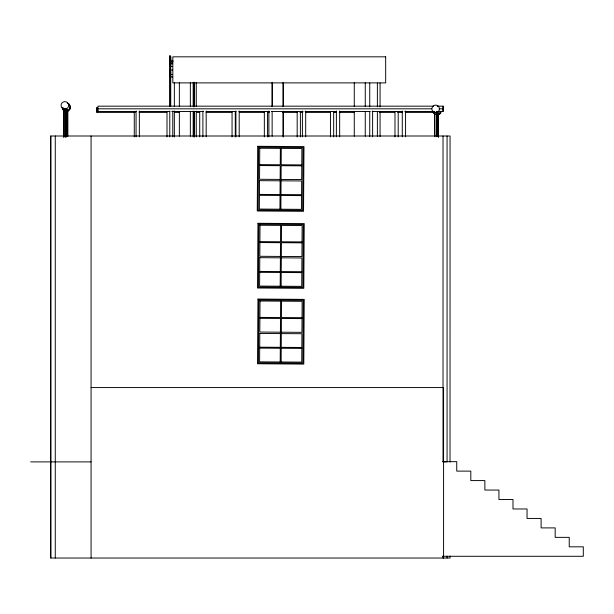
<?xml version="1.0" encoding="UTF-8"?>
<svg xmlns="http://www.w3.org/2000/svg" width="614" height="614" viewBox="0 0 614 614"><rect width="100%" height="100%" fill="white"/><g stroke="black" fill="none" stroke-linecap="round" stroke-linejoin="round"><path stroke-width="0.92" d="M169.771 136.907L169.771 111.111M169.771 106.422L169.771 75.768L170.7 75.768L170.7 106.406M169.771 74.394L169.771 55.966L170.232 55.966L170.232 66.45L172.526 66.45M170.232 106.406L170.232 75.768M170.232 55.966L169.771 56.641M170.569 106.406L170.569 61.569M170.7 74.447L170.7 62.505L170.232 62.505M170.7 61.722L170.7 56.726L170.7 66.45M174.345 136.976L174.345 110.973M174.345 106.491L174.345 82.514M136.3 111.464L97.948 111.464L97.948 106.168L433.515 106.168M437.345 111.464L443.108 111.372L443.101 106.168L437.345 106.168M279.946 209.213L280.137 180.808M280.153 179.426L280.245 165.688L259.645 165.542M280.36 148.381L280.253 164.759L259.653 164.621M280.199 286.216L280.398 257.819M280.406 256.429L280.506 242.699L259.906 242.553M280.621 225.392L280.506 241.77L259.914 241.624M280.874 209.213L281.066 180.815M281.074 179.426L281.174 165.696L301.766 165.834M281.289 148.388L281.174 164.767L301.773 164.905M280.199 361.984L280.398 333.586M280.406 332.197L280.506 318.459L259.906 318.321M280.621 301.152L280.506 317.538L259.914 317.392M281.128 286.224L281.327 257.826M281.335 256.437L281.427 242.699L302.027 242.845M281.55 225.392L281.435 241.778L302.034 241.916M281.128 361.991L281.327 333.594M281.335 332.205L281.427 318.466L302.027 318.612M281.55 301.159L281.435 317.545L302.034 317.684M97.971 110.689L97.948 111.464M135.249 112.408L96.943 112.408L96.943 107.381L96.981 109.891M440.023 112.999L437.928 114.757M67.126 111.287L67.954 110.911A3.776 3.776 0 0 1 67.041 111.287M170.7 56.826L170.232 56.826L170.232 74.447L172.526 74.447M170.232 57.47L170.7 57.47M169.771 58.645L170.232 58.645M170.232 60.924L172.971 60.924M170.232 61.569L172.971 61.507M169.771 61.899L170.232 61.899M170.232 62.121L172.526 62.121M170.232 63.772L172.526 63.772M169.771 66.281L170.232 66.281M170.232 66.696L170.7 66.696M170.232 70.057L172.526 70.057M170.232 71.807L170.7 71.807L170.7 76.957M172.526 76.957L170.232 76.957L170.232 71.623L169.771 71.623L169.771 77.011M97.91 108.816L431.558 108.816M439.225 108.816L443.062 108.816M139.171 111.464L169.855 111.464M171.774 111.464L203.411 111.464M206.289 111.464L236.006 111.464M238.884 111.464L269.561 111.464M271.48 111.464L303.124 111.464M305.035 111.464L336.679 111.464M339.55 111.464L370.234 111.464M372.153 111.464L402.83 111.464M404.749 111.464L433.515 111.464M139.079 112.408L166.847 112.408M174.506 112.408L179.296 112.408M196.534 112.408L199.404 112.408M206.104 112.408L231.962 112.408M239.621 112.408L264.519 112.408M267.389 112.408L269.308 112.408M282.709 112.408L297.076 112.408M299.947 112.408L302.817 112.408M305.695 112.408L330.585 112.408M333.463 112.408L336.334 112.408M339.204 112.408L354.524 112.408M379.421 112.408L394.741 112.408M397.619 112.408L402.408 112.408M405.278 112.408L434.006 112.408M91.079 387.572L443.577 387.572L443.577 558.034M442.679 461.659L456.739 461.659L456.739 471.122L470.808 471.122L470.808 480.585L484.868 480.585L484.868 490.049L498.929 490.049L498.929 499.512L512.989 499.512L512.989 508.975L527.05 508.975L527.05 518.439L541.111 518.439L541.111 527.902L555.179 527.902L555.179 537.357L569.239 537.357L569.239 546.821L583.3 546.821L583.3 556.284L442.679 556.284M30.7 461.897L91.079 461.897M259.446 194.408L280.045 194.546M280.974 194.554L301.566 194.692M259.446 195.329L280.038 195.475M280.966 195.482L301.558 195.62M259.707 271.419L280.306 271.557M281.227 271.565L301.827 271.703M259.699 272.34L280.299 272.486M281.22 272.486L301.819 272.631M259.707 347.179L280.306 347.324M281.227 347.332L301.827 347.47M259.699 348.107L280.299 348.245M281.22 348.253L301.819 348.399M435.318 114.381L434.052 112.999M64.508 110.911L63.25 109.53M70.242 106.659L70.372 107.642M62.789 107.642L62.904 108.617M96.943 112.408L96.912 109.891M443.101 106.168L443.101 111.464M450.024 462.119L450.062 136.001L50.716 136.001L50.716 558.034L450.062 558.034L450.062 556.115M447.069 136.001L447.069 461.897L443.024 461.897L443.024 136.001M447.069 556.13L447.069 558.034M443.531 387.572L443.531 461.897M443.024 556.13L443.024 558.034M438.45 114.925L438.496 136.968M438.442 112.984L438.365 136.968L438.212 112.984M438.189 112.984L438.104 136.968M436.823 111.74L436.823 136.653M436.707 111.74L436.723 136.653M436.646 111.74L436.623 136.653M434.773 111.74L434.773 136.653M434.666 111.74L434.704 136.653M434.52 111.74L434.543 136.653M405.57 111.004L405.57 136.815M402.277 111.004L402.277 136.815M398.21 112.101L398.21 136.891M394.986 112.101L394.986 136.891M380.066 83.028L380.066 106.913M380.066 111.687L380.066 136.531M377.38 83.028L377.38 106.913M377.38 111.687L377.38 136.531M372.621 111.004L372.621 136.815M369.743 83.028L369.743 106.913M369.743 111.687L369.743 136.531M365.261 82.713L365.261 106.598M365.261 111.38L365.261 136.216M354.27 82.713L354.27 106.598M354.27 111.38L354.27 136.216M339.665 111.004L339.665 136.815M336.38 111.004L336.38 136.815M333.671 112.101L333.671 136.891M330.447 112.101L330.447 136.891M305.695 111.004L305.695 136.815M302.403 111.004L302.403 136.815M300.399 112.101L300.399 136.891M297.176 112.101L297.176 136.891M283.261 82.575L283.261 106.46M283.261 111.234L283.261 137.037M283.123 82.713L283.123 106.598M283.123 111.38L283.123 136.216M272.271 82.575L272.271 106.46M272.132 82.713L272.132 106.598M272.132 111.38L272.132 136.216M268.878 111.004L268.878 136.815M267.566 112.101L267.566 136.891M264.342 112.101L264.342 136.891M239.199 111.004L239.199 136.815M235.914 111.004L235.914 136.815M235.277 112.101L235.277 136.891M232.054 112.101L232.054 136.891M206.181 111.004L206.181 136.815M202.896 111.004L202.896 136.815M199.719 112.101L199.719 136.891M196.257 82.437L196.257 106.322M196.257 111.103L196.257 136.899M194.385 82.629L194.385 106.514M194.385 111.287L194.385 137.091M193.963 82.146L193.963 106.982M193.963 111.763L193.963 136.607M193.18 82.399L193.18 106.283M193.18 111.057L193.18 136.861M190.348 82.713L190.348 106.598M190.348 111.38L190.348 136.216M179.357 82.713L179.357 106.598M179.357 111.38L179.357 136.216M172.772 111.004L172.772 136.815M169.771 55.966L169.771 66.028M167 112.101L167 136.891M139.355 111.004L139.355 136.815M136.062 111.004L136.062 136.815M134.274 112.101L134.274 136.891M91.079 136.001L91.079 558.034M67.763 110.497L67.763 136.369M67.632 109.515L67.647 136.369M67.517 109.515L67.509 136.369M67.402 109.515L67.386 136.354M66.02 108.271L66.02 137.022M65.951 109.223L65.905 137.022M65.813 109.223L65.767 137.022M63.963 108.271L63.963 137.022M63.894 108.271L63.848 137.022M63.718 108.271L63.733 137.022M55.268 136.001L55.268 558.034M50.809 136.001L50.809 558.034M69.843 107.642A3.776 3.776 0 0 1 69.72 108.617M64.178 110.911A3.776 3.776 0 0 1 62.29 107.642M69.267 104.971A3.776 3.776 0 0 1 67.571 111.287M63.917 110.313A3.776 3.776 0 0 1 62.812 107.642M67.44 103.014A3.776 3.776 0 0 1 66.465 110.443M63.795 109.338A3.776 3.776 0 0 1 63.188 108.555M440.146 112.999A3.776 3.776 0 0 1 438.764 114.381M434.981 114.381A3.776 3.776 0 0 1 433.223 112.086M441.052 112.086A3.776 3.776 0 0 1 438.381 114.757M434.727 113.782A3.776 3.776 0 0 1 433.753 112.086M440.545 112.024A3.776 3.776 0 0 1 436.293 113.782M434.597 112.807A3.776 3.776 0 0 1 433.998 112.024M437.268 106.352A3.776 3.776 0 0 1 438.25 106.483M257.696 146.285L257.251 210.993L303.539 211.308L303.984 146.6L257.696 146.285M257.957 223.296L257.512 288.004L303.792 288.319L304.237 223.611L257.957 223.296M258.617 147.214L258.187 210.072L302.618 210.379L303.047 147.521L258.617 147.214M257.957 299.056L257.512 363.764L303.792 364.087L304.237 299.379L257.957 299.056M258.878 224.225L258.44 287.083L302.879 287.39L303.308 224.532L258.878 224.225M259.545 180.669L259.346 209.067L301.466 209.359L301.666 180.961L259.545 180.669M259.768 148.235L259.553 179.28L301.674 179.572L301.888 148.527L259.768 148.235M258.878 299.993L258.44 362.851L302.879 363.15L303.308 300.3L258.878 299.993M259.799 257.68L259.607 286.078L301.727 286.37L301.919 257.972L259.799 257.68M260.021 225.246L259.814 256.291L301.927 256.583L302.142 225.538L260.021 225.246M259.799 333.448L259.607 361.846L301.727 362.13L301.919 333.732L259.799 333.448M260.021 301.013L259.814 332.059L301.927 332.343L302.142 301.305L260.021 301.013M385.669 56.826L172.833 56.826L172.833 82.89L385.669 82.89L385.669 56.826M170.7 59.389L170.232 59.389L170.7 59.404M67.294 136.369L67.294 110.497L67.233 136.369M62.958 108.686A3.776 3.776 0 0 0 68.63 105.416A3.776 3.776 0 0 0 62.958 102.139A3.776 3.776 0 0 0 62.958 108.686M433.768 112.155A3.776 3.776 0 0 0 439.44 108.885A3.776 3.776 0 0 0 433.768 105.608A3.776 3.776 0 0 0 433.768 112.155"/></g></svg>
